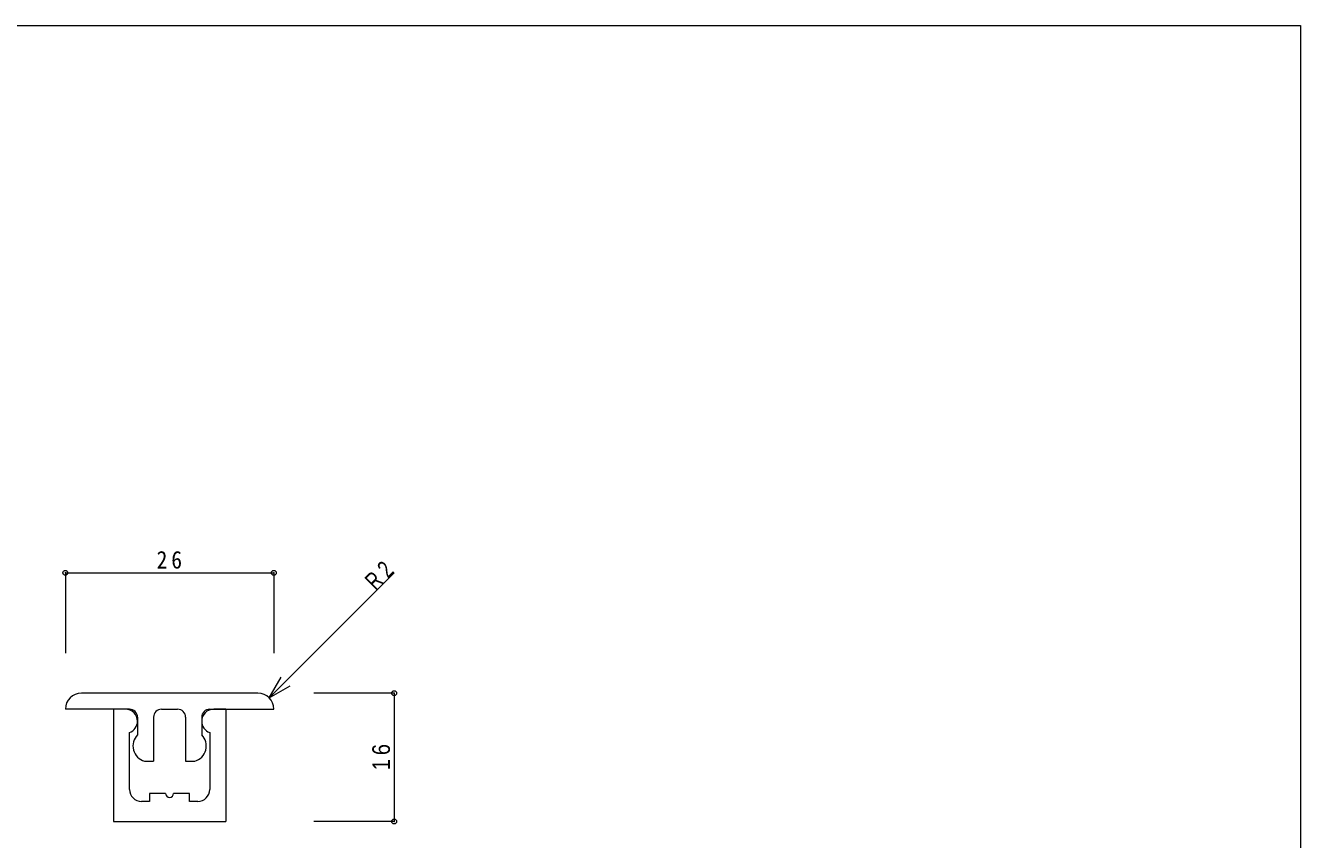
# Model space of a CAD drawing. Units: millimetres at full size, sheet at 1:1; details may follow other scales. Extents: x -141 to 141, y -98 to 98.
# Drawn here: x -18 to 141, y -4 to 97.5 of the extents above; entities that cross this region are included whole.
import ezdxf

# ---------------------------------------------------------------- set-up
doc = ezdxf.new("R2010")
doc.units = ezdxf.units.MM
doc.header["$PDMODE"] = 32
doc.header["$PDSIZE"] = 0.6
for name, color, linetype, lineweight in [('0-0_ＫＢ製品', 2, 'Continuous', 9), ('0-3_寸法', 4, 'Continuous', 9), ('0-4_引出線字', 4, 'Continuous', 9), ('0-A_ベース', 3, 'Continuous', 9), ('F-0_図面枠', 5, 'Continuous', 9)]:
    doc.layers.add(name, color=color, linetype=linetype, lineweight=lineweight)
doc.layers.add('0-5_文字', color=7, linetype='Continuous')
doc.styles.add('HGｺﾞｼｯｸM', font='')
doc.styles.add('ＭＳ ゴシック', font='')
doc.styles.get('HGｺﾞｼｯｸM').set_extended_font_data('HGｺﾞｼｯｸM')
doc.styles.get('ＭＳ ゴシック').set_extended_font_data('MS Gothic')

msp = doc.modelspace()

# ---------------------------------------------------------------- linework, layer by layer
at = {"layer": '0-0_ＫＢ製品'}
for p, q in [((11, 14.25), (-11, 14.25)), ((-5, 12.25), (-13, 12.25)), ((-4, 11.25), (-4, 9.063)), ((-2, 11.25), (-2, 5.75)), ((-1, 12.25), (1, 12.25)), ((2, 11.25), (2, 5.75)), ((4, 11.25), (4, 9.063)), ((5, 12.25), (13, 12.25)), ((-3.128, 5.75), (-2, 5.75)), ((2, 5.75), (3.128, 5.75))]:
    msp.add_line(p, q, dxfattribs=at)
for centre, radius, start, end in [((-11, 12.25), 2, 90, 180), ((11, 12.25), 2, 0, 90), ((-5, 11.25), 1, 0, 90), ((-1, 11.25), 1, 90, 180), ((1, 11.25), 1, 0, 90), ((5, 11.25), 1, 90, 180), ((-2.565, 7.669), 2, 135.84093, 253.66434), ((2.565, 7.669), 2, 286.33566, 44.15907)]:
    msp.add_arc(centre, radius, start, end, dxfattribs=at)
at = {"layer": '0-3_寸法'}
for p, q in [((-13, 29.25), (13, 29.25)), ((-13, 29.25), (-13, 19.25)), ((13, 29.25), (13, 19.25)), ((28, 14.25), (18, 14.25)), ((28, 14.25), (28, -1.75)), ((28, -1.75), (18, -1.75))]:
    msp.add_line(p, q, dxfattribs=at)
for p in [(-13, 29.25), (13, 29.25), (28, 14.25), (28, -1.75)]:
    msp.add_point(p, dxfattribs=at)
at = {"layer": '0-4_引出線字'}
for q in [(28, 29.25), (13.914, 16.262), (15.012, 15.164)]:
    msp.add_line((12.414, 13.664), q, dxfattribs=at)
at = {"layer": '0-A_ベース'}
for p, q in [((-5.5, 12.25), (-7, 12.25)), ((-7, 12.25), (-7, -1.75)), ((7, 12.25), (5.5, 12.25)), ((7, 12.25), (7, -1.75)), ((-5, 2.25), (-5, 9.336)), ((5, 9.336), (5, 2.25)), ((-2.5, 1.75), (-2.5, 0.75)), ((-0.5, 1.75), (-2.5, 1.75)), ((2.5, 1.75), (0.5, 1.75)), ((2.5, 0.75), (2.5, 1.75)), ((-2.5, 0.75), (-3.5, 0.75)), ((3.5, 0.75), (2.5, 0.75)), ((-7, -1.75), (7, -1.75))]:
    msp.add_line(p, q, dxfattribs=at)
for centre, radius, start, end in [((-5.5, 10.75), 1.5, 0, 90), ((5.5, 10.75), 1.5, 90, 180), ((-5.5, 10.75), 1.5, 289.47122, 0), ((5.5, 10.75), 1.5, 180, 250.52878), ((-3.5, 2.25), 1.5, 180, 270), ((0, 1.75), 0.5, 180, 0), ((3.5, 2.25), 1.5, 270, 0)]:
    msp.add_arc(centre, radius, start, end, dxfattribs=at)
at = {"layer": 'F-0_図面枠'}
for p, q in [((-141, 97.5), (141, 97.5)), ((141, 97.5), (141, -97.5))]:
    msp.add_line(p, q, dxfattribs=at)

# ---------------------------------------------------------------- texts
at = {"layer": '0-3_寸法', "color": 7, "insert": (-1.625, 29.75), "char_height": 2.199, "attachment_point": 7, "style": 'ＭＳ ゴシック'}
msp.add_mtext('\\T1.36;\\W0.9;26', dxfattribs=at)
at = {"layer": '0-3_寸法', "color": 7, "insert": (27.5, 4.625), "char_height": 2.199, "attachment_point": 7, "rotation": 90, "style": 'HGｺﾞｼｯｸM'}
msp.add_mtext('\\T1.36;\\W0.85;16', dxfattribs=at)
at = {"layer": '0-5_文字', "insert": (25.702, 26.952), "char_height": 2.199, "attachment_point": 7, "rotation": 45, "style": 'HGｺﾞｼｯｸM'}
msp.add_mtext('\\T1.36;\\W0.75;R2', dxfattribs=at)

doc.saveas('drawing.dxf')
